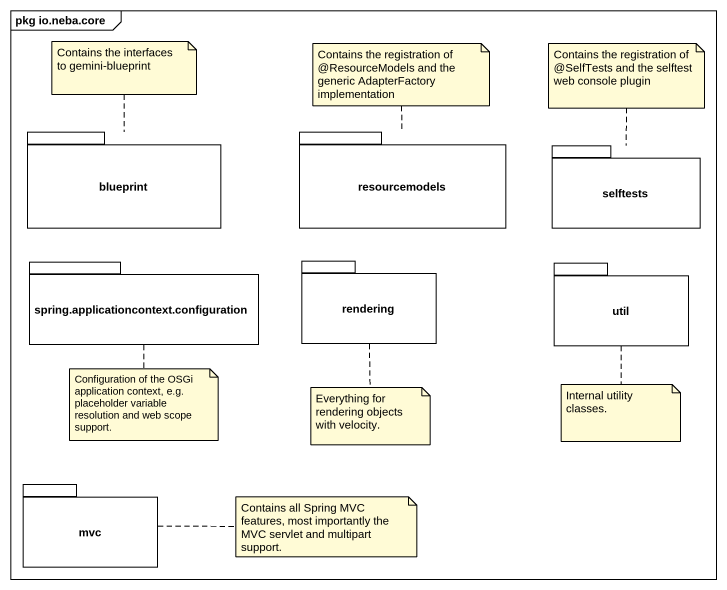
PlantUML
@startuml
mainframe pkg io.neba.core
package blueprint {
}
package resourcemodels {
}
package selftests {
}
package "spring.applicationcontext.configuration" as spring_applicationcontext {
}
package rendering {
}
package util {
}
package mvc {
}
note top of blueprint : Contains the interfaces to gemini-blueprint
note top of resourcemodels : Contains the registration of @ResourceModels and the generic AdapterFactory implementation
note top of selftests : Contains the registration of @SelfTests and the selftest web console plugin
note bottom of spring_applicationcontext : Configuration of the OSGi application context, e.g. placeholder variable resolution and web scope support.
note bottom of rendering : Everything for rendering objects with velocity.
note bottom of util : Internal utility classes.
note right of mvc : Contains all Spring MVC features, most importantly the MVC servlet and multipart support.
@enduml
